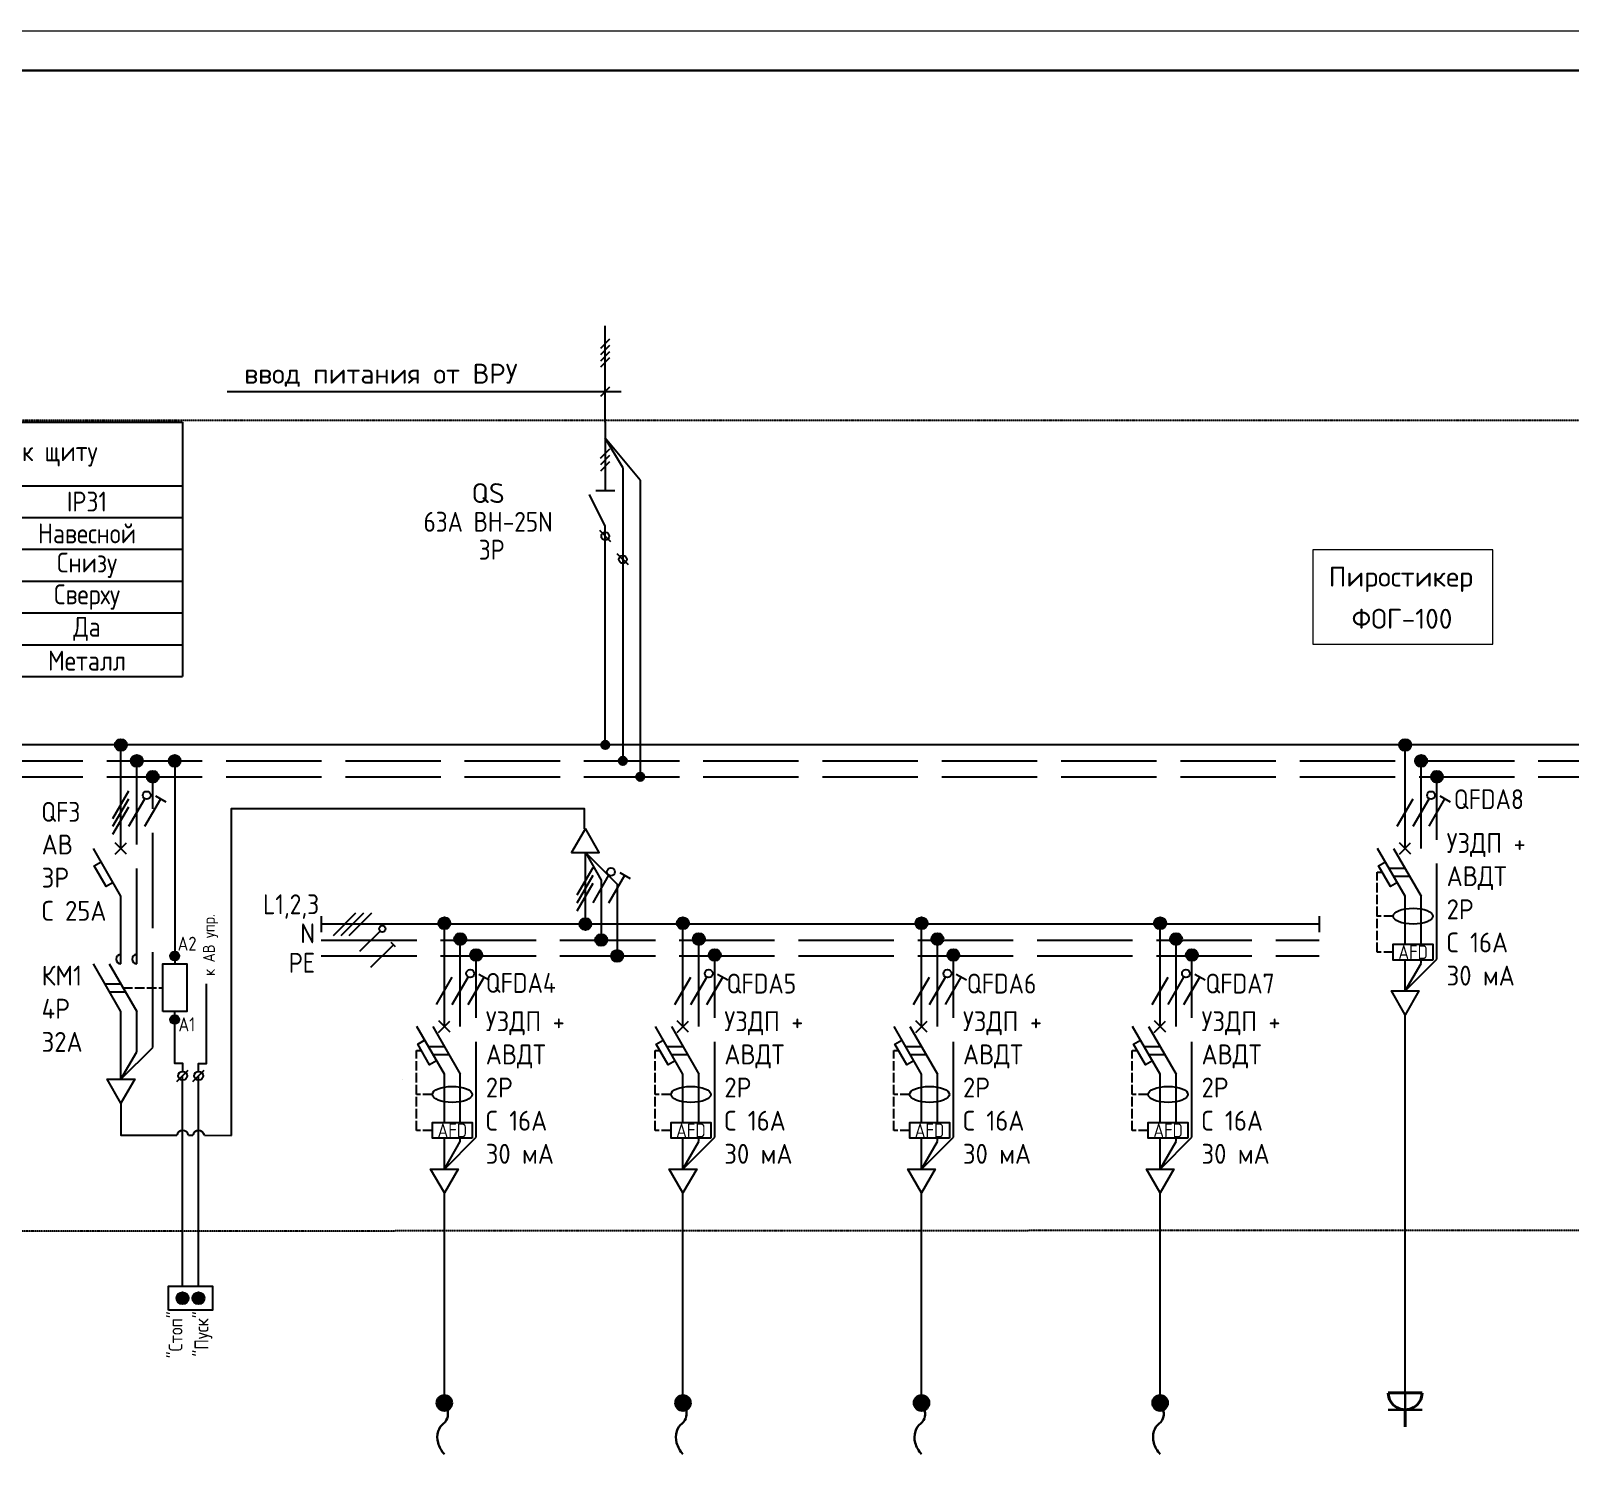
# Model space of a CAD drawing. Header units: millimetres. Extents: x -32 to 417638015, y -35 to 175284279.
# Drawn here: x 1409027 to 1428383, y 44325 to 62248 of the extents above; entities that cross this region are included whole.
import ezdxf
from ezdxf.enums import TextEntityAlignment as Align

# ---------------------------------------------------------------- set-up
doc = ezdxf.new("R2010")
doc.units = ezdxf.units.MM
doc.linetypes.add('ACAD_ISO02W100', pattern=[15, 12, -3])
doc.linetypes.add('DASHED2', pattern=[0.375, 0.25, -0.125])
for name, color, linetype in [('4_Однолинейная схема', 7, 'Continuous'), ('A-HATCH-WALL', 7, 'Continuous'), ('RAMKA', 7, 'Continuous'), ('пояснения', 7, 'Continuous')]:
    doc.layers.add(name, color=color, linetype=linetype)
for name, color, linetype, lineweight in [('A-ANNO-NOTE', 7, 'Continuous', 5), ('ЭОМ_Кабельный вывод', 1, 'Continuous', 35), ('ЭОМ_Розетки быт', 5, 'Continuous', 30)]:
    doc.layers.add(name, color=color, linetype=linetype, lineweight=lineweight)
doc.styles.add('DS23_Isopeur', font='isocpeur.ttf')
doc.styles.add('GOST Common', font='GOST_Common.ttf', dxfattribs={"width": 0.9, "height": 350})
doc.styles.add('GOST Common ISO', font='GOST_Common.ttf', dxfattribs={"width": 0.9, "height": 2.5})
doc.styles.add('ISOCPEUR', font='isocpeur.ttf', dxfattribs={"width": 0.85, "height": 275})
doc.styles.add('ISOCPEUR_1', font='isocpeur.ttf', dxfattribs={"height": 2.5})
doc.styles.add('RAMKA', font='isocpeur.ttf', dxfattribs={"oblique": 15, "height": 5})
doc.styles.get("Standard").update_dxf_attribs({"font": 'arial.ttf'})

# ---------------------------------------------------------------- blocks, each defined once
blk = doc.blocks.new('TSL_SHM_УГО_Точка - TSL_SHM_УГО_Точка-779818-ЩТ-1_1 _Р_ _')
at = {"layer": 'A-ANNO-NOTE', "lineweight": 30}
h = blk.add_hatch(color=256, dxfattribs=at)
edge = h.paths.add_edge_path()
edge.add_arc((0, 0), 0.5, 0, 360)
blk.add_circle((0, 0), 0.5, dxfattribs=at)
blk = doc.blocks.new('IRGA_ФОГ - ФОГ-30-6069955-ЩТ-1_1 _Р_ _')
at = {"layer": 'A-ANNO-NOTE'}
for p, q in [((22.6, 11.87), (0, 11.87)), ((0, 11.87), (0, 0)), ((22.6, 0), (22.6, 11.87)), ((0, 0), (22.6, 0))]:
    blk.add_line(p, q, dxfattribs=at)
at = {"layer": 'A-ANNO-NOTE', "insert": (1.98, 9.74), "char_height": 2.5, "width": 18.34, "attachment_point": 1, "style": 'ISOCPEUR_1', "bg_fill": 3, "box_fill_scale": 1.25, "bg_fill_color": 256, "bg_fill_true_color": 13158600, "bg_fill_transparency": 0}
blk.add_mtext('Пиростикер', dxfattribs=at)
blk = doc.blocks.new('Конт разъемн')
at = {"color": 0}
blk.add_line((71, 71), (-71, -71), dxfattribs=at)
blk.add_circle((0, 0), 50, dxfattribs=at)
blk = doc.blocks.new('*U847')
at = {"layer": '4_Однолинейная схема'}
blk.add_line((454.92, 0), (0, 0), dxfattribs=at)
at = {"layer": '4_Однолинейная схема', "linetype": 'ACAD_ISO02W100'}
for p, q in [((0, -2), (454.92, -2)), ((0, -4), (454.92, -4))]:
    blk.add_line(p, q, dxfattribs=at)
blk = doc.blocks.new('*T1213')
at = {"layer": 'пояснения', "color": 0, "linetype": 'ByBlock', "lineweight": -2, "transparency": 16777216}
for p, q in [((0, 0), (5400, 0)), ((0, 0), (0, -3200)), ((5400, 0), (5400, -3200)), ((0, -800), (5400, -800)), ((3000, -800), (3000, -3200)), ((0, -1200), (5400, -1200)), ((0, -1600), (5400, -1600)), ((0, -2000), (5400, -2000)), ((0, -2400), (5400, -2400)), ((0, -2800), (5400, -2800)), ((0, -3200), (5400, -3200))]:
    blk.add_line(p, q, dxfattribs=at)
at = {"layer": 'пояснения', "color": 0, "transparency": 16777216, "char_height": 250, "style": 'GOST Common ISO'}
for s, insert, width, attachment_point in [('Общие указания к щиту', (2700, -400), 5327.35, 5), ('Степень защиты', (100, -1000), 2800, 4), ('IP31', (4200, -1000), 2327.35, 5), ('Исполнение', (100, -1400), 2800, 4), ('Навесной', (4200, -1400), 2327.35, 5), ('Кабельный ввод', (100, -1800), 2800, 4), ('Снизу', (4200, -1800), 2327.35, 5), ('Кабельный вывод', (100, -2200), 2800, 4), ('Сверху', (4200, -2200), 2327.35, 5), ('Замок на дверь', (100, -2600), 2800, 4), ('Да', (4200, -2600), 2327.35, 5), ('Корпус', (100, -3000), 2800, 4), ('Металл', (4200, -3000), 2327.35, 5)]:
    blk.add_mtext(s, dxfattribs=dict(at, insert=insert, width=width, attachment_point=attachment_point))
blk = doc.blocks.new('*U844')
at = {"lineweight": -2}
h = blk.add_hatch(color=256, dxfattribs=at)
h.dxf.hatch_style = 1
edge = h.paths.add_edge_path()
edge.add_arc((0, 0), 0.75, 0, 360)
at = {"layer": 'A-HATCH-WALL', "lineweight": -2}
h = blk.add_hatch(color=256, dxfattribs=at)
h.dxf.hatch_style = 1
edge = h.paths.add_edge_path()
edge.add_arc((2, -2), 0.75, 0, 360)
h = blk.add_hatch(color=256, dxfattribs=at)
h.dxf.hatch_style = 1
edge = h.paths.add_edge_path()
edge.add_arc((4, -4), 0.75, 0, 360)
at = {"lineweight": -2}
for points in [[(0, -13), (0, 0)], [(0, -25.05), (0, -19), (-3.46, -13)], [(-1.46, -13), (2, -19)], [(-0.73, -13.73), (0.69, -12.31)], [(0.71, -13.71), (-0.71, -12.29)], [(-0.98, -17.3), (-1.85, -17.8), (-3.35, -15.2), (-2.48, -14.7)], [(-2.02, -15.5), (-0.02, -15.5)], [(-1.44, -16.5), (0.56, -16.5)], [(0, -30.92), (0, -27.05)]]:
    blk.add_lwpolyline(points, dxfattribs=at)
at = {"linetype": 'ACAD_ISO02W100', "lineweight": -2}
for points in [[(2, -13), (2, -2)], [(4, -26.92), (4, -4)], [(2, -25.05), (2, -19)], [(0, -30.92), (4, -26.92)], [(0, -30.92), (2, -27.46), (2, -26.97)]]:
    blk.add_lwpolyline(points, dxfattribs=at)
at = {"color": 1, "lineweight": -2}
for points in [[(-1, -10.23), (1, -6.77)], [(1, -10.23), (3, -6.77)], [(3, -10.23), (5, -6.77)], [(4.35, -6.39), (5.65, -7.14)]]:
    blk.add_lwpolyline(points, dxfattribs=at)
at = {"color": 1, "linetype": 'ACAD_ISO02W100', "lineweight": -2, "ltscale": 0.1}
for points in [[(-3.5, -21.53), (-3.5, -21.53), (-3.5, -16), (-2.89, -16)], [(-1.5, -21.53), (-3.5, -21.53)], [(-1.5, -26.05), (-3.5, -26.05), (-3.5, -21.53)]]:
    blk.add_lwpolyline(points, dxfattribs=at)
at = {"lineweight": -2}
blk.add_lwpolyline([(0, -33.92), (-1.73, -30.92), (1.73, -30.92)], close=True, dxfattribs=at)
for centre in [(0, 0), (2, -2), (4, -4)]:
    blk.add_circle(centre, 0.75, dxfattribs=at)
at = {"color": 1, "lineweight": -2}
blk.add_circle((3.25, -6.33), 0.5, dxfattribs=at)
at = {"lineweight": -2}
blk.add_ellipse((1, -21.53), major_axis=(2.5, 0), ratio=0.4, dxfattribs=at)
at = {"style": 'GOST Common ISO', "width": 0.9}
blk.add_attdef('ФАЗА', text='', height=2.5, dxfattribs=at).set_placement((0, 2), align=Align.CENTER)
at = {"lineweight": -2}
blk.add_wipeout([(-1.49, -25.05), (3.5, -25.05), (3.5, -27.05), (-1.49, -27.05)], dxfattribs=at)
blk.add_lwpolyline([(3.5, -27.05), (-1.49, -27.05), (-1.49, -25.05), (3.5, -25.05)], close=True, dxfattribs=at)
at = {"lineweight": -2, "insert": (1, -26.05), "char_height": 1.75, "attachment_point": 5, "style": 'GOST Common ISO'}
blk.add_mtext_dynamic_manual_height_columns('AFD', width=4.9912, gutter_width=12.5, heights=[0], dxfattribs=at)
blk = doc.blocks.new('*U839')
at = {"lineweight": -2}
h = blk.add_hatch(color=256, dxfattribs=at)
h.dxf.hatch_style = 1
edge = h.paths.add_edge_path()
edge.add_arc((0, 0), 0.75, 0, 360)
h = blk.add_hatch(color=256, dxfattribs=at)
h.dxf.hatch_style = 1
edge = h.paths.add_edge_path()
edge.add_arc((6.76, -2), 0.75, 0, 360)
at = {"layer": 'A-HATCH-WALL', "lineweight": -2}
h = blk.add_hatch(color=256, dxfattribs=at)
h.dxf.hatch_style = 1
edge = h.paths.add_edge_path()
edge.add_arc((2, -2), 0.75, 0, 360)
h = blk.add_hatch(color=256, dxfattribs=at)
h.dxf.hatch_style = 1
edge = h.paths.add_edge_path()
edge.add_arc((4, -4), 0.75, 0, 360)
at = {"layer": 'A-HATCH-WALL'}
h = blk.add_hatch(color=0, dxfattribs=at)
h.dxf.hatch_style = 1
edge = h.paths.add_edge_path()
edge.add_arc((6.77, -26.52), 0.562, 0, 360)
h = blk.add_hatch(color=0, dxfattribs=at)
h.dxf.hatch_style = 1
edge = h.paths.add_edge_path()
edge.add_arc((6.77, -34.52), 0.562, 0, 360)
at = {"lineweight": -2}
for points in [[(0, -13), (0, 0)], [(0, -27.52), (0, -19), (-3.46, -13)], [(-0.73, -13.73), (0.69, -12.31)], [(0.71, -13.71), (-0.71, -12.29)], [(-0.98, -17.3), (-1.85, -17.8), (-3.35, -15.2), (-2.48, -14.7)], [(0, -42.04), (0, -33.52), (-3.46, -27.52)], [(-1.46, -27.52), (2, -33.52)], [(-2.02, -30.02), (-0.02, -30.02)], [(-1.44, -31.02), (0.56, -31.02)], [(7.04, -42.32), (8.46, -40.91)], [(9.04, -42.32), (10.46, -40.91)], [(35.42, -42.1), (35.42, -42.1)]]:
    blk.add_lwpolyline(points, dxfattribs=at)
at = {"linetype": 'ACAD_ISO02W100', "lineweight": -2}
for points in [[(2, -27.52), (2, -2)], [(0, -42.04), (4, -38.04), (4, -4)], [(0, -42.04), (2, -38.57), (2, -33.52)]]:
    blk.add_lwpolyline(points, dxfattribs=at)
for points in [[(6.76, -2), (6.77, -27.52)], [(9.77, -41.04), (9.77, -40.04), (10.77, -40.04), (10.77, -30.04)], [(7.77, -41.04), (7.77, -40.04), (6.77, -40.04), (6.77, -33.52)]]:
    blk.add_lwpolyline(points)
at = {"color": 1, "lineweight": -2}
for points in [[(-1, -9.23), (1, -5.77)], [(-1, -10.23), (1, -6.77)], [(1, -10.23), (3, -6.77)], [(3, -10.23), (5, -6.77)], [(4.35, -6.39), (5.65, -7.14)], [(-1, -11.23), (1, -7.77)]]:
    blk.add_lwpolyline(points, dxfattribs=at)
at = {"lineweight": -2}
for points in [[(5.27, -33.52), (5.27, -27.52), (8.27, -27.52), (8.27, -33.52)], [(0, -45.04), (-1.73, -42.04), (1.73, -42.04)]]:
    blk.add_lwpolyline(points, close=True, dxfattribs=at)
at = {"color": 1, "linetype": 'ACAD_ISO02W100', "lineweight": -2, "ltscale": 0.1}
blk.add_lwpolyline([(0.27, -30.52), (5.27, -30.52)], dxfattribs=at)
at = {"lineweight": -2}
for centre, radius in [((0, 0), 0.75), ((2, -2), 0.75), ((6.76, -2), 0.75), ((4, -4), 0.75), ((6.77, -26.52), 0.562), ((6.77, -34.52), 0.562), ((7.77, -41.6), 0.562), ((9.77, -41.6), 0.562)]:
    blk.add_circle(centre, radius, dxfattribs=at)
at = {"color": 1, "lineweight": -2}
blk.add_circle((3.25, -6.33), 0.5, dxfattribs=at)
for centre in [(0, -26.92), (2, -26.92)]:
    blk.add_arc(centre, 0.6, 90, 270)
at = {"insert": (11.27, -29.04), "char_height": 1.5, "width": 25.75, "attachment_point": 4, "rotation": 90, "style": 'GOST Common ISO'}
blk.add_mtext('к АВ упр.', dxfattribs=at)
at = {"char_height": 1.75, "width": 5.4908, "attachment_point": 5, "style": 'GOST Common ISO'}
for s, insert in [('А2', (8.32, -24.99)), ('А1', (8.29, -35.13))]:
    blk.add_mtext(s, dxfattribs=dict(at, insert=insert))
at = {"style": 'GOST Common ISO'}
blk.add_attdef('КЛЕММА_1', text='', height=1.75, dxfattribs=at).set_placement((7.21, -42.16), align=Align.TOP_RIGHT)
blk.add_attdef('КЛЕММА_2', text='', height=1.75, dxfattribs=at).set_placement((10.33, -42.16), align=Align.TOP_LEFT)
blk.add_attdef('УПРАВЛЕНИЕ', text='', height=1.75, rotation=90, dxfattribs=at).set_placement((8.76, -43.61), align=Align.MIDDLE_RIGHT)
blk = doc.blocks.new('*U835')
at = {"lineweight": -2}
h = blk.add_hatch(color=256, dxfattribs=at)
h.dxf.hatch_style = 1
edge = h.paths.add_edge_path()
edge.add_arc((0, 24.52), 0.75, 0, 360)
h = blk.add_hatch(color=256, dxfattribs=at)
h.dxf.hatch_style = 1
edge = h.paths.add_edge_path()
edge.add_arc((2, 22.52), 0.75, 0, 360)
h = blk.add_hatch(color=256, dxfattribs=at)
h.dxf.hatch_style = 1
edge = h.paths.add_edge_path()
edge.add_arc((4, 20.52), 0.75, 0, 360)
blk.add_lwpolyline([(0, 36.52), (-1.73, 33.52), (1.73, 33.52)], close=True, dxfattribs=at)
blk.add_lwpolyline([(0, 24.52), (0, 33.52)], dxfattribs=at)
at = {"linetype": 'ACAD_ISO02W100', "lineweight": -2}
for points in [[(0, 33.52), (2, 30.05), (2, 22.52)], [(0, 33.52), (4, 29.52), (4, 20.52)]]:
    blk.add_lwpolyline(points, dxfattribs=at)
at = {"color": 1, "lineweight": -2}
for points in [[(-1.03, 28.18), (0.97, 31.65)], [(4.32, 31.02), (5.62, 30.27)], [(-1.03, 27.18), (0.97, 30.65)], [(-1.03, 26.18), (0.97, 29.65)], [(0.97, 27.18), (2.97, 30.65)], [(2.97, 27.18), (4.97, 30.65)]]:
    blk.add_lwpolyline(points, dxfattribs=at)
blk.add_circle((3.22, 31.08), 0.5, dxfattribs=at)
at = {"lineweight": -2}
for centre in [(0, 24.52), (2, 22.52), (4, 20.52)]:
    blk.add_circle(centre, 0.75, dxfattribs=at)
blk = doc.blocks.new('*U840')
at = {"layer": '4_Однолинейная схема'}
for p, q in [((0, 1), (0, -1)), ((125.47, 0), (0, 0)), ((125.47, 1), (125.47, -1))]:
    blk.add_line(p, q, dxfattribs=at)
at = {"layer": '4_Однолинейная схема', "color": 1}
for p, q in [((1.51, -1.41), (4.34, 1.41)), ((2.51, -1.41), (5.34, 1.41)), ((3.51, -1.41), (6.34, 1.41)), ((4.84, -3.41), (7.38, -0.87)), ((6.23, -5.41), (9.06, -2.59))]:
    blk.add_line(p, q, dxfattribs=at)
at = {"layer": '4_Однолинейная схема', "linetype": 'ACAD_ISO02W100'}
for p, q in [((0, -2), (125.47, -2)), ((0, -4), (125.47, -4))]:
    blk.add_line(p, q, dxfattribs=at)
at = {"layer": '4_Однолинейная схема', "color": 1}
blk.add_lwpolyline([(9.34, -2.86), (8.78, -2.31)], dxfattribs=at)
blk.add_circle((7.67, -0.59), 0.404, dxfattribs=at)
at = {"layer": '4_Однолинейная схема', "style": 'GOST Common ISO', "width": 0.9}
for s, p in [('L1,2,3', (-7.33, 1.25)), ('N', (-2.64, -2.41)), ('PE', (-4.09, -6.11))]:
    blk.add_text(s, height=2.5, dxfattribs=at).set_placement(p)
blk = doc.blocks.new('*U841')
at = {"lineweight": -2}
h = blk.add_hatch(color=256, dxfattribs=at)
h.dxf.hatch_style = 1
edge = h.paths.add_edge_path()
edge.add_arc((0, 0), 0.75, 0, 360)
at = {"layer": 'A-HATCH-WALL', "lineweight": -2}
h = blk.add_hatch(color=256, dxfattribs=at)
h.dxf.hatch_style = 1
edge = h.paths.add_edge_path()
edge.add_arc((2, -2), 0.75, 0, 360)
h = blk.add_hatch(color=256, dxfattribs=at)
h.dxf.hatch_style = 1
edge = h.paths.add_edge_path()
edge.add_arc((4, -4), 0.75, 0, 360)
at = {"lineweight": -2}
for points in [[(0, -13), (0, 0)], [(0, -25.05), (0, -19), (-3.46, -13)], [(-1.46, -13), (2, -19)], [(-0.73, -13.73), (0.69, -12.31)], [(0.71, -13.71), (-0.71, -12.29)], [(-0.98, -17.3), (-1.85, -17.8), (-3.35, -15.2), (-2.48, -14.7)], [(-2.02, -15.5), (-0.02, -15.5)], [(-1.44, -16.5), (0.56, -16.5)], [(0, -30.92), (0, -27.05)]]:
    blk.add_lwpolyline(points, dxfattribs=at)
at = {"linetype": 'ACAD_ISO02W100', "lineweight": -2}
for points in [[(2, -13), (2, -2)], [(4, -26.92), (4, -4)], [(2, -25.05), (2, -19)], [(0, -30.92), (4, -26.92)], [(0, -30.92), (2, -27.46), (2, -26.97)]]:
    blk.add_lwpolyline(points, dxfattribs=at)
at = {"color": 1, "lineweight": -2}
for points in [[(-1, -10.23), (1, -6.77)], [(1, -10.23), (3, -6.77)], [(3, -10.23), (5, -6.77)], [(4.35, -6.39), (5.65, -7.14)]]:
    blk.add_lwpolyline(points, dxfattribs=at)
at = {"color": 1, "linetype": 'ACAD_ISO02W100', "lineweight": -2, "ltscale": 0.1}
for points in [[(-3.5, -21.53), (-3.5, -21.53), (-3.5, -16), (-2.89, -16)], [(-1.5, -21.53), (-3.5, -21.53)], [(-1.5, -26.05), (-3.5, -26.05), (-3.5, -21.53)]]:
    blk.add_lwpolyline(points, dxfattribs=at)
at = {"lineweight": -2}
blk.add_lwpolyline([(0, -33.92), (-1.73, -30.92), (1.73, -30.92)], close=True, dxfattribs=at)
for centre in [(0, 0), (2, -2), (4, -4)]:
    blk.add_circle(centre, 0.75, dxfattribs=at)
at = {"color": 1, "lineweight": -2}
blk.add_circle((3.25, -6.33), 0.5, dxfattribs=at)
at = {"lineweight": -2}
blk.add_ellipse((1, -21.53), major_axis=(2.5, 0), ratio=0.4, dxfattribs=at)
at = {"style": 'GOST Common ISO', "width": 0.9}
blk.add_attdef('ФАЗА', text='', height=2.5, dxfattribs=at).set_placement((0, 2), align=Align.CENTER)
at = {"lineweight": -2}
blk.add_wipeout([(-1.49, -25.05), (3.5, -25.05), (3.5, -27.05), (-1.49, -27.05)], dxfattribs=at)
blk.add_lwpolyline([(3.5, -27.05), (-1.49, -27.05), (-1.49, -25.05), (3.5, -25.05)], close=True, dxfattribs=at)
at = {"lineweight": -2, "insert": (1, -26.05), "char_height": 1.75, "attachment_point": 5, "style": 'GOST Common ISO'}
blk.add_mtext_dynamic_manual_height_columns('AFD', width=4.9912, gutter_width=12.5, heights=[0], dxfattribs=at)
blk = doc.blocks.new('*U75')
at = {"lineweight": -2}
h = blk.add_hatch(color=0, dxfattribs=at)
h.dxf.hatch_style = 1
edge = h.paths.add_edge_path()
edge.add_arc((0, 0), 65, 0, 360)
at = {"color": 0, "lineweight": -2}
blk.add_lwpolyline([(0, 0, -0.089362), (26, -58, -0.105459), (28, -113, -0.18734), (-7, -172, 0.159257), (-52, -238, 0.13816), (-53, -334, 0.121425), (0, -430)], format="xyb", dxfattribs=at)
blk.add_circle((0, 0), 65, dxfattribs=at)
at = {"color": 7, "style": 'GOST Common', "width": 0.9}
blk.add_attdef('ОБОРУДОВАНИЕ', (-96, -331), '', height=250, dxfattribs=at)
blk = doc.blocks.new('*U842')
at = {"linetype": 'ByBlock', "lineweight": -2}
blk.add_lwpolyline([(0, -1.02), (0, 25.38)], dxfattribs=at)
at = {"layer": 'ЭОМ_Кабельный вывод', "lineweight": 30, "xscale": 0.015, "yscale": 0.015, "zscale": 0.015}
blk.add_blockref('*U75', (0, -1.02), dxfattribs=at)
at = {"style": 'GOST Common ISO'}
for tag, p in [('1_СТРОКА', (4.43, -0.04)), ('2_СТРОКА', (9.18, -0.04)), ('3_СТРОКА', (13.93, -0.04)), ('4_СТРОКА', (18.38, -0.25)), ('ТРАССА', (-0.32, -0.04))]:
    blk.add_attdef(tag, p, '', height=2.5, rotation=90, dxfattribs=at)
blk = doc.blocks.new('*U804')
at = {"lineweight": -2}
h = blk.add_hatch(color=256, dxfattribs=at)
h.dxf.hatch_style = 1
edge = h.paths.add_edge_path()
edge.add_arc((0, 0), 0.75, 0, 360)
at = {"layer": 'A-HATCH-WALL', "lineweight": -2}
h = blk.add_hatch(color=256, dxfattribs=at)
h.dxf.hatch_style = 1
edge = h.paths.add_edge_path()
edge.add_arc((2, -2), 0.75, 0, 360)
h = blk.add_hatch(color=256, dxfattribs=at)
h.dxf.hatch_style = 1
edge = h.paths.add_edge_path()
edge.add_arc((4, -4), 0.75, 0, 360)
at = {"lineweight": -2}
for points in [[(0, -13), (0, 0)], [(0, -25.05), (0, -19), (-3.46, -13)], [(-1.46, -13), (2, -19)], [(-0.73, -13.73), (0.69, -12.31)], [(0.71, -13.71), (-0.71, -12.29)], [(-0.98, -17.3), (-1.85, -17.8), (-3.35, -15.2), (-2.48, -14.7)], [(-2.02, -15.5), (-0.02, -15.5)], [(-1.44, -16.5), (0.56, -16.5)], [(0, -30.92), (0, -27.05)]]:
    blk.add_lwpolyline(points, dxfattribs=at)
at = {"linetype": 'ACAD_ISO02W100', "lineweight": -2}
for points in [[(2, -13), (2, -2)], [(4, -26.92), (4, -4)], [(2, -25.05), (2, -19)], [(0, -30.92), (4, -26.92)], [(0, -30.92), (2, -27.46), (2, -26.97)]]:
    blk.add_lwpolyline(points, dxfattribs=at)
at = {"color": 1, "lineweight": -2}
for points in [[(-1, -10.23), (1, -6.77)], [(1, -10.23), (3, -6.77)], [(3, -10.23), (5, -6.77)], [(4.35, -6.39), (5.65, -7.14)]]:
    blk.add_lwpolyline(points, dxfattribs=at)
at = {"color": 1, "linetype": 'ACAD_ISO02W100', "lineweight": -2, "ltscale": 0.1}
for points in [[(-3.5, -21.53), (-3.5, -21.53), (-3.5, -16), (-2.89, -16)], [(-1.5, -21.53), (-3.5, -21.53)], [(-1.5, -26.05), (-3.5, -26.05), (-3.5, -21.53)]]:
    blk.add_lwpolyline(points, dxfattribs=at)
at = {"lineweight": -2}
blk.add_lwpolyline([(0, -33.92), (-1.73, -30.92), (1.73, -30.92)], close=True, dxfattribs=at)
for centre in [(0, 0), (2, -2), (4, -4)]:
    blk.add_circle(centre, 0.75, dxfattribs=at)
at = {"color": 1, "lineweight": -2}
blk.add_circle((3.25, -6.33), 0.5, dxfattribs=at)
at = {"lineweight": -2}
blk.add_ellipse((1, -21.53), major_axis=(2.5, 0), ratio=0.4, dxfattribs=at)
at = {"style": 'GOST Common ISO', "width": 0.9}
blk.add_attdef('ФАЗА', text='', height=2.5, dxfattribs=at).set_placement((0, 2), align=Align.CENTER)
at = {"lineweight": -2}
blk.add_wipeout([(-1.49, -25.05), (3.5, -25.05), (3.5, -27.05), (-1.49, -27.05)], dxfattribs=at)
blk.add_lwpolyline([(3.5, -27.05), (-1.49, -27.05), (-1.49, -25.05), (3.5, -25.05)], close=True, dxfattribs=at)
at = {"lineweight": -2, "insert": (1, -26.05), "char_height": 1.75, "attachment_point": 5, "style": 'GOST Common ISO'}
blk.add_mtext_dynamic_manual_height_columns('AFD', width=4.9912, gutter_width=12.5, heights=[0], dxfattribs=at)
blk = doc.blocks.new('*U805')
at = {"lineweight": -2}
h = blk.add_hatch(color=256, dxfattribs=at)
h.dxf.hatch_style = 1
edge = h.paths.add_edge_path()
edge.add_arc((0, 0), 0.75, 0, 360)
at = {"layer": 'A-HATCH-WALL', "lineweight": -2}
h = blk.add_hatch(color=256, dxfattribs=at)
h.dxf.hatch_style = 1
edge = h.paths.add_edge_path()
edge.add_arc((2, -2), 0.75, 0, 360)
h = blk.add_hatch(color=256, dxfattribs=at)
h.dxf.hatch_style = 1
edge = h.paths.add_edge_path()
edge.add_arc((4, -4), 0.75, 0, 360)
at = {"lineweight": -2}
for points in [[(0, -13), (0, 0)], [(0, -25.05), (0, -19), (-3.46, -13)], [(-1.46, -13), (2, -19)], [(-0.73, -13.73), (0.69, -12.31)], [(0.71, -13.71), (-0.71, -12.29)], [(-0.98, -17.3), (-1.85, -17.8), (-3.35, -15.2), (-2.48, -14.7)], [(-2.02, -15.5), (-0.02, -15.5)], [(-1.44, -16.5), (0.56, -16.5)], [(0, -30.92), (0, -27.05)]]:
    blk.add_lwpolyline(points, dxfattribs=at)
at = {"linetype": 'ACAD_ISO02W100', "lineweight": -2}
for points in [[(2, -13), (2, -2)], [(4, -26.92), (4, -4)], [(2, -25.05), (2, -19)], [(0, -30.92), (4, -26.92)], [(0, -30.92), (2, -27.46), (2, -26.97)]]:
    blk.add_lwpolyline(points, dxfattribs=at)
at = {"color": 1, "lineweight": -2}
for points in [[(-1, -10.23), (1, -6.77)], [(1, -10.23), (3, -6.77)], [(3, -10.23), (5, -6.77)], [(4.35, -6.39), (5.65, -7.14)]]:
    blk.add_lwpolyline(points, dxfattribs=at)
at = {"color": 1, "linetype": 'ACAD_ISO02W100', "lineweight": -2, "ltscale": 0.1}
for points in [[(-3.5, -21.53), (-3.5, -21.53), (-3.5, -16), (-2.89, -16)], [(-1.5, -21.53), (-3.5, -21.53)], [(-1.5, -26.05), (-3.5, -26.05), (-3.5, -21.53)]]:
    blk.add_lwpolyline(points, dxfattribs=at)
at = {"lineweight": -2}
blk.add_lwpolyline([(0, -33.92), (-1.73, -30.92), (1.73, -30.92)], close=True, dxfattribs=at)
for centre in [(0, 0), (2, -2), (4, -4)]:
    blk.add_circle(centre, 0.75, dxfattribs=at)
at = {"color": 1, "lineweight": -2}
blk.add_circle((3.25, -6.33), 0.5, dxfattribs=at)
at = {"lineweight": -2}
blk.add_ellipse((1, -21.53), major_axis=(2.5, 0), ratio=0.4, dxfattribs=at)
at = {"style": 'GOST Common ISO', "width": 0.9}
blk.add_attdef('ФАЗА', text='', height=2.5, dxfattribs=at).set_placement((0, 2), align=Align.CENTER)
at = {"lineweight": -2}
blk.add_wipeout([(-1.49, -25.05), (3.5, -25.05), (3.5, -27.05), (-1.49, -27.05)], dxfattribs=at)
blk.add_lwpolyline([(3.5, -27.05), (-1.49, -27.05), (-1.49, -25.05), (3.5, -25.05)], close=True, dxfattribs=at)
at = {"lineweight": -2, "insert": (1, -26.05), "char_height": 1.75, "attachment_point": 5, "style": 'GOST Common ISO'}
blk.add_mtext_dynamic_manual_height_columns('AFD', width=4.9912, gutter_width=12.5, heights=[0], dxfattribs=at)
blk = doc.blocks.new('*U806')
at = {"lineweight": -2}
h = blk.add_hatch(color=256, dxfattribs=at)
h.dxf.hatch_style = 1
edge = h.paths.add_edge_path()
edge.add_arc((0, 0), 0.75, 0, 360)
at = {"layer": 'A-HATCH-WALL', "lineweight": -2}
h = blk.add_hatch(color=256, dxfattribs=at)
h.dxf.hatch_style = 1
edge = h.paths.add_edge_path()
edge.add_arc((2, -2), 0.75, 0, 360)
h = blk.add_hatch(color=256, dxfattribs=at)
h.dxf.hatch_style = 1
edge = h.paths.add_edge_path()
edge.add_arc((4, -4), 0.75, 0, 360)
at = {"lineweight": -2}
for points in [[(0, -13), (0, 0)], [(0, -25.05), (0, -19), (-3.46, -13)], [(-1.46, -13), (2, -19)], [(-0.73, -13.73), (0.69, -12.31)], [(0.71, -13.71), (-0.71, -12.29)], [(-0.98, -17.3), (-1.85, -17.8), (-3.35, -15.2), (-2.48, -14.7)], [(-2.02, -15.5), (-0.02, -15.5)], [(-1.44, -16.5), (0.56, -16.5)], [(0, -30.92), (0, -27.05)]]:
    blk.add_lwpolyline(points, dxfattribs=at)
at = {"linetype": 'ACAD_ISO02W100', "lineweight": -2}
for points in [[(2, -13), (2, -2)], [(4, -26.92), (4, -4)], [(2, -25.05), (2, -19)], [(0, -30.92), (4, -26.92)], [(0, -30.92), (2, -27.46), (2, -26.97)]]:
    blk.add_lwpolyline(points, dxfattribs=at)
at = {"color": 1, "lineweight": -2}
for points in [[(-1, -10.23), (1, -6.77)], [(1, -10.23), (3, -6.77)], [(3, -10.23), (5, -6.77)], [(4.35, -6.39), (5.65, -7.14)]]:
    blk.add_lwpolyline(points, dxfattribs=at)
at = {"color": 1, "linetype": 'ACAD_ISO02W100', "lineweight": -2, "ltscale": 0.1}
for points in [[(-3.5, -21.53), (-3.5, -21.53), (-3.5, -16), (-2.89, -16)], [(-1.5, -21.53), (-3.5, -21.53)], [(-1.5, -26.05), (-3.5, -26.05), (-3.5, -21.53)]]:
    blk.add_lwpolyline(points, dxfattribs=at)
at = {"lineweight": -2}
blk.add_lwpolyline([(0, -33.92), (-1.73, -30.92), (1.73, -30.92)], close=True, dxfattribs=at)
for centre in [(0, 0), (2, -2), (4, -4)]:
    blk.add_circle(centre, 0.75, dxfattribs=at)
at = {"color": 1, "lineweight": -2}
blk.add_circle((3.25, -6.33), 0.5, dxfattribs=at)
at = {"lineweight": -2}
blk.add_ellipse((1, -21.53), major_axis=(2.5, 0), ratio=0.4, dxfattribs=at)
at = {"style": 'GOST Common ISO', "width": 0.9}
blk.add_attdef('ФАЗА', text='', height=2.5, dxfattribs=at).set_placement((0, 2), align=Align.CENTER)
at = {"lineweight": -2}
blk.add_wipeout([(-1.49, -25.05), (3.5, -25.05), (3.5, -27.05), (-1.49, -27.05)], dxfattribs=at)
blk.add_lwpolyline([(3.5, -27.05), (-1.49, -27.05), (-1.49, -25.05), (3.5, -25.05)], close=True, dxfattribs=at)
at = {"lineweight": -2, "insert": (1, -26.05), "char_height": 1.75, "attachment_point": 5, "style": 'GOST Common ISO'}
blk.add_mtext_dynamic_manual_height_columns('AFD', width=4.9912, gutter_width=12.5, heights=[0], dxfattribs=at)
blk = doc.blocks.new('*U807')
at = {"linetype": 'ByBlock', "lineweight": -2}
blk.add_lwpolyline([(0, -1.02), (0, 25.38)], dxfattribs=at)
at = {"layer": 'ЭОМ_Кабельный вывод', "lineweight": 30, "xscale": 0.015, "yscale": 0.015, "zscale": 0.015}
blk.add_blockref('*U75', (0, -1.02), dxfattribs=at)
at = {"style": 'GOST Common ISO'}
for tag, p in [('1_СТРОКА', (4.43, -0.04)), ('2_СТРОКА', (9.18, -0.04)), ('3_СТРОКА', (13.93, -0.04)), ('4_СТРОКА', (18.38, -0.25)), ('ТРАССА', (-0.32, -0.04))]:
    blk.add_attdef(tag, p, '', height=2.5, rotation=90, dxfattribs=at)
blk = doc.blocks.new('*U830')
at = {"linetype": 'ByBlock', "lineweight": -2}
blk.add_lwpolyline([(0, -1.02), (0, 25.38)], dxfattribs=at)
at = {"layer": 'ЭОМ_Кабельный вывод', "lineweight": 30, "xscale": 0.015, "yscale": 0.015, "zscale": 0.015}
blk.add_blockref('*U75', (0, -1.02), dxfattribs=at)
at = {"style": 'GOST Common ISO'}
for tag, p in [('1_СТРОКА', (4.43, -0.04)), ('2_СТРОКА', (9.18, -0.04)), ('3_СТРОКА', (13.93, -0.04)), ('4_СТРОКА', (18.38, -0.25)), ('ТРАССА', (-0.32, -0.04))]:
    blk.add_attdef(tag, p, '', height=2.5, rotation=90, dxfattribs=at)
blk = doc.blocks.new('*U833')
at = {"linetype": 'ByBlock', "lineweight": -2}
blk.add_lwpolyline([(0, -1.02), (0, 25.38)], dxfattribs=at)
at = {"layer": 'ЭОМ_Кабельный вывод', "lineweight": 30, "xscale": 0.015, "yscale": 0.015, "zscale": 0.015}
blk.add_blockref('*U75', (0, -1.02), dxfattribs=at)
at = {"style": 'GOST Common ISO'}
for tag, p in [('1_СТРОКА', (4.43, -0.04)), ('2_СТРОКА', (9.18, -0.04)), ('3_СТРОКА', (13.93, -0.04)), ('4_СТРОКА', (18.38, -0.25)), ('ТРАССА', (-0.32, -0.04))]:
    blk.add_attdef(tag, p, '', height=2.5, rotation=90, dxfattribs=at)
blk = doc.blocks.new('*U817')
at = {"lineweight": 5, "transparency": 33554687}
blk.add_lwpolyline([(0, 0), (0, 420), (594, 420), (594, 0)], close=True, dxfattribs=at)
at = {"lineweight": 30, "transparency": 33554687}
blk.add_lwpolyline([(20, 5), (20, 415), (589, 415), (589, 5)], close=True, dxfattribs=at)
at = {"lineweight": 9, "transparency": 33554687, "oblique": 15, "width": 0.9}
blk.add_attdef('ОБЪЕКТ', text='', height=2.5, dxfattribs=at).set_placement((529, 42.5), align=Align.MIDDLE_CENTER)
at = {"transparency": 33554687, "style": 'RAMKA', "oblique": 15, "width": 0.9}
for tag, height, p in [('СТРАНИЦА', 0.00025, (588.9995, 414.9996)), ('ДАТА1', 2.5, (464, 32.5)), ('ДАТА2', 2.5, (464, 27.5)), ('СТАДИЯ', 2.5, (546.5, 25)), ('ЛИСТ', 2.5, (561.5, 25)), ('ЛИСТОВ', 2.5, (579, 25)), ('ДАТА3', 2.5, (464, 22.5)), ('ДАТА4', 2.5, (464, 17.5)), ('ДАТА5', 2.5, (464, 12.5)), ('ДАТА6', 2.5, (464, 7.5))]:
    blk.add_attdef(tag, text='', height=height, dxfattribs=at).set_placement(p, align=Align.MIDDLE_CENTER)
at = {"transparency": 33554687, "style": 'RAMKA', "oblique": 15, "width": 0.9, "flags": 8}
blk.add_attdef('ШИФР', text='', height=5, dxfattribs=at).set_placement((529, 55), align=Align.MIDDLE_CENTER)
at = {"transparency": 33554687, "style": 'RAMKA', "oblique": 15, "width": 0.9}
for tag, p in [('ДОЛЖНОСТЬ1', (405, 32.5)), ('ФИО1', (425, 32.5)), ('ДОЛЖНОСТЬ2', (405, 27.5)), ('ФИО2', (425, 27.5)), ('ДОЛЖНОСТЬ3', (405, 22.5)), ('ФИО3', (425, 22.5)), ('ДОЛЖНОСТЬ4', (405, 17.5)), ('ФИО4', (425, 17.5)), ('ДОЛЖНОСТЬ5', (405, 12.5)), ('ФИО5', (425, 12.5)), ('ДОЛЖНОСТЬ6', (405, 7.5)), ('ФИО6', (425, 7.5))]:
    blk.add_attdef(tag, text='', height=2.5, dxfattribs=at).set_placement(p, align=Align.MIDDLE_LEFT)
at = {"lineweight": 9, "transparency": 33554687, "oblique": 15, "width": 0.9, "flags": 128}
blk.add_attdef('НАИМЕНОВАНИЕ', text='', height=2.5, dxfattribs=at).set_placement((504, 12.5), align=Align.MIDDLE_CENTER)
at = {"lineweight": 13, "transparency": 33554687, "oblique": 15, "width": 0.9, "flags": 15}
blk.add_attdef('КОМПАНИЯ', text='', height=2.5, dxfattribs=at).set_placement((564, 12.5), align=Align.MIDDLE_CENTER)
at = {"transparency": 33554687, "style": 'RAMKA', "oblique": 15, "width": 0.9, "flags": 8}
blk.add_attdef('ФОРМАТЛИСТА', text='', height=2.5, dxfattribs=at).set_placement((560, 2.5), align=Align.MIDDLE_LEFT)
blk = doc.blocks.new('*U74')
at = {"color": 0, "lineweight": 40}
for p, q in [((18, 249), (-18, -249)), ((249, -18), (499, -37))]:
    blk.add_line(p, q, dxfattribs=at)
at = {"color": 0}
for p, q in [((268, 231), (231, -268)), ((0, 0), (249, -18))]:
    blk.add_line(p, q, dxfattribs=at)
at = {"color": 0, "lineweight": 40}
blk.add_arc((0, 0), 250, 265.799, 85.799, dxfattribs=at)
at = {"color": 7, "style": 'GOST Common', "width": 0.9}
for tag, p in [('КОЛВО', (36, 425)), ('ВЫСОТА', (294, -391))]:
    blk.add_attdef(tag, p, '', height=350, dxfattribs=at)
at = {"color": 7, "linetype": 'ByBlock', "style": 'GOST Common', "width": 0.9}
blk.add_attdef('ГРУППА', text='', height=350, dxfattribs=at).set_placement((-568, 0), align=Align.RIGHT)
blk = doc.blocks.new('*U824')
at = {"linetype": 'ByBlock', "lineweight": -2}
blk.add_lwpolyline([(0, -1), (0, 838.3)], dxfattribs=at)
at = {"layer": 'ЭОМ_Розетки быт', "color": 0, "xscale": 0.15, "yscale": 0.15, "zscale": 0.15, "rotation": 274.1958433846598}
blk.add_blockref('*U74', (0, -1), dxfattribs=at)
at = {"style": 'GOST Common ISO'}
for tag, p in [('ТРАССА', (-0.3, 0)), ('1_СТРОКА', (4.4, 0)), ('2_СТРОКА', (9.2, 0)), ('3_СТРОКА', (13.9, 0)), ('4_СТРОКА', (18.4, -0.2))]:
    blk.add_attdef(tag, p, '', height=2.5, rotation=90, dxfattribs=at)

msp = doc.modelspace()

# ---------------------------------------------------------------- hatches: boundary and pattern name
at = {"lineweight": -2}
h = msp.add_hatch(color=1, dxfattribs=at)
h.dxf.hatch_style = 1
h.paths.add_polyline_path([(1410935, 46237, 1), (1410935, 46387, 1)])
h = msp.add_hatch(color=82, dxfattribs=at)
h.dxf.hatch_style = 1
h.paths.add_polyline_path([(1411135, 46237, 1), (1411135, 46387, 1)])

# ---------------------------------------------------------------- linework, layer by layer
at = {"color": 7}
for p, q in [((1416251, 57328), (1416251, 58537)), ((1416193, 58258), (1416309, 58375)), ((1416193, 58179), (1416309, 58296)), ((1416193, 58100), (1416309, 58217)), ((1416193, 58021), (1416309, 58138)), ((1411498, 57712), (1416450, 57712)), ((1411498, 57712), (1416450, 57712)), ((1416193, 57654), (1416309, 57771)), ((1416251, 57328), (1416251, 56468)), ((1416691, 56599), (1416251, 57124)), ((1416471, 56756), (1416251, 57124)), ((1416192, 56873), (1416309, 56990)), ((1416193, 56794), (1416309, 56911)), ((1416193, 56714), (1416309, 56832)), ((1416471, 56756), (1416471, 53068)), ((1416471, 56756), (1416471, 53068)), ((1416691, 56599), (1416691, 52868)), ((1416691, 56599), (1416691, 52868)), ((1416251, 56019), (1416051, 56419)), ((1416133, 56468), (1416369, 56468)), ((1416251, 53268), (1416251, 56019)), ((1416251, 53268), (1416251, 56019))]:
    msp.add_line(p, q, dxfattribs=at)
at = {"linetype": 'DASHED2'}
msp.add_lwpolyline([(1402606, 47151), (1402606, 57354), (1450105, 57354), (1450102, 47176)], close=True, dxfattribs=at)
at = {"lineweight": -2}
for points in [[(1411551, 48359), (1411551, 52471), (1415987, 52471), (1415987, 52215)], [(1410160, 48764), (1410160, 48361), (1410863, 48361)], [(1411009, 48360), (1411063, 48360)], [(1411209, 48360), (1411551, 48359)]]:
    msp.add_lwpolyline(points, dxfattribs=at)
for points in [[(1410935, 46462), (1410935, 49106)], [(1411135, 46462), (1411135, 49106)]]:
    msp.add_lwpolyline(points)
msp.add_lwpolyline([(1410760, 46162), (1410760, 46462), (1411310, 46462), (1411310, 46162)], close=True, dxfattribs=at)
at = {"lineweight": 25}
for centre in [(1410935, 46312), (1411135, 46312)]:
    msp.add_circle(centre, 75, dxfattribs=at)
at = {"lineweight": -2}
for centre in [(1410936, 48344), (1411136, 48344)]:
    msp.add_arc(centre, 75.1, 12.282, 167.718, dxfattribs=at)

# ---------------------------------------------------------------- block references
msp.add_blockref('*T1213', (1405533, 57328))
at = {"rotation": 270}
for p in [(1416251, 55893), (1416251, 55893), (1416471, 55602)]:
    msp.add_blockref('Конт разъемн', p, dxfattribs=at)
at = {"xscale": 100, "yscale": 100, "zscale": 100}
for name, p in [('*U839', (1410160, 53268)), ('*U835', (1416000, 48564))]:
    msp.add_blockref(name, p, dxfattribs=at)
at = {"color": 1, "xscale": 100, "yscale": 100, "zscale": 100}
msp.add_blockref('*U842', (1417227, 45097), dxfattribs=at)
at = {"layer": '4_Однолинейная схема', "color": 0, "xscale": 100, "yscale": 100, "zscale": 100}
for name, p in [('*U847', (1403982, 53268)), ('*U840', (1412680, 51015))]:
    msp.add_blockref(name, p, dxfattribs=at)
at = {"layer": 'A-ANNO-NOTE', "xscale": 100, "yscale": 100, "zscale": 100}
for p in [(1416251, 53268), (1416471, 53068), (1416691, 52868)]:
    msp.add_blockref('TSL_SHM_УГО_Точка - TSL_SHM_УГО_Точка-779818-ЩТ-1_1 _Р_ _', p, dxfattribs=at)

# ---------------------------------------------------------------- texts
at = {"style": 'ISOCPEUR'}
for s, p in [('ввод питания от ВРУ', (1413430, 57811)), ('QS', (1414777, 56310))]:
    msp.add_text(s, height=250, dxfattribs=at).set_placement(p, align=Align.CENTER)
at = {"char_height": 250}
for s, insert, width, attachment_point, style in [('\\pxsm0.8;63А ВН-25N ', (1414777, 56199), 2543.68, 2, 'ISOCPEUR'), ('\\pxsm0.8;63А ВН-25N ', (1414777, 56199), 2543.68, 2, 'ISOCPEUR'), ('\\pxsm0.8;3Р ', (1414822, 55848), 2543.68, 2, 'ISOCPEUR'), ('\\pxsm0.8;3Р ', (1414822, 55848), 2543.68, 2, 'ISOCPEUR'), ('QFDA8', (1426919, 52711), 849.79, 1, 'GOST Common'), ('QF3', (1409158, 52552), 849.79, 1, 'GOST Common'), ('{\\W0.9;АВ\\P3Р\\PС 25А}', (1409164, 52141), 1244.38, 1, 'DS23_Isopeur'), ('{\\W0.9;КМ1\\P4Р\\P32А}', (1409164, 50493), 1244.38, 1, 'DS23_Isopeur'), ('QFDA4', (1414747, 50401), 849.79, 1, 'GOST Common'), ('QFDA5', (1417775, 50393), 849.79, 1, 'GOST Common'), ('QFDA6', (1420796, 50393), 849.79, 1, 'GOST Common'), ('QFDA7', (1423796, 50393), 849.79, 1, 'GOST Common')]:
    msp.add_mtext(s, dxfattribs=dict(at, insert=insert, width=width, attachment_point=attachment_point, style=style))
at = {"color": 1, "insert": (1410759, 46147), "char_height": 175, "width": 503.44, "attachment_point": 3, "rotation": 90, "style": 'GOST Common ISO'}
msp.add_mtext('\\pxt2;"Стоп"', dxfattribs=at)
at = {"color": 82, "insert": (1411309, 46147), "char_height": 175, "width": 503.44, "attachment_point": 9, "rotation": 90, "style": 'GOST Common ISO'}
msp.add_mtext('\\pxt2;"Пуск"', dxfattribs=at)

# ---------------------------------------------------------------- next in the draw order: block references
at = {"xscale": 100, "yscale": 100, "zscale": 100}
for name, p in [('*U844', (1426308, 53268)), ('*U841', (1414227, 51027)), ('*U804', (1417227, 51027)), ('*U805', (1420227, 51027)), ('*U806', (1423227, 51027))]:
    msp.add_blockref(name, p, dxfattribs=at)
at = {"layer": 'A-ANNO-NOTE', "xscale": 100, "yscale": 100, "zscale": 100}
msp.add_blockref('IRGA_ФОГ - ФОГ-30-6069955-ЩТ-1_1 _Р_ _', (1425149, 54535), dxfattribs=at)

# ---------------------------------------------------------------- next in the draw order: block references
at = {"color": 1}
for name, p, xscale, yscale, zscale in [('*U824', (1426308, 45127), 5.664893170372438, 5.664893170372438, 5.664893170372438), ('*U807', (1414227, 45097), 100, 100, 100), ('*U830', (1420227, 45097), 100, 100, 100), ('*U833', (1423227, 45097), 100, 100, 100)]:
    msp.add_blockref(name, p, dxfattribs=dict(at, xscale=xscale, yscale=yscale, zscale=zscale))
at = {"layer": 'RAMKA', "transparency": 33554687, "xscale": 100, "yscale": 100, "zscale": 100}
msp.add_blockref('*U817', (1394810, 20248), dxfattribs=at)

# ---------------------------------------------------------------- next in the draw order: texts
at = {"char_height": 250, "attachment_point": 1}
for s, insert, width, style in [('ФОГ', (1425635, 54980), 761.6, 'ISOCPEUR_1'), ('-100', (1426264, 54980), 649.37, 'ISOCPEUR_1'), ('{\\W0.9;УЗДП + АВДТ\\P2Р\\PС 16А\\P30 мА}', (1426830, 52160), 1244.38, 'DS23_Isopeur'), ('{\\W0.9;УЗДП + АВДТ\\P2Р\\PС 16А\\P30 мА}', (1414748, 49919), 1244.38, 'DS23_Isopeur'), ('{\\W0.9;УЗДП + АВДТ\\P2Р\\PС 16А\\P30 мА}', (1417748, 49919), 1244.38, 'DS23_Isopeur'), ('{\\W0.9;УЗДП + АВДТ\\P2Р\\PС 16А\\P30 мА}', (1420748, 49919), 1244.38, 'DS23_Isopeur'), ('{\\W0.9;УЗДП + АВДТ\\P2Р\\PС 16А\\P30 мА}', (1423748, 49919), 1244.38, 'DS23_Isopeur')]:
    msp.add_mtext(s, dxfattribs=dict(at, insert=insert, width=width, style=style))

doc.saveas('drawing.dxf')
